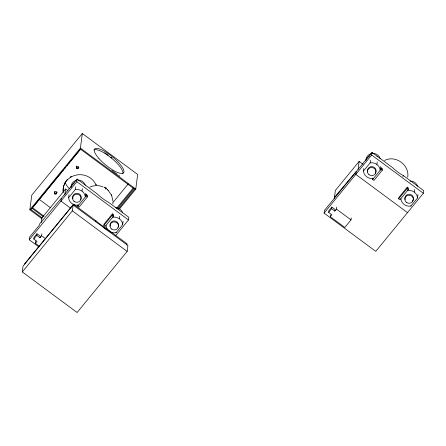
<?xml version="1.0" encoding="UTF-8"?>
<svg xmlns="http://www.w3.org/2000/svg" width="446" height="446" viewBox="0 0 446 446"><rect width="100%" height="100%" fill="white"/><g stroke="black" fill="none" stroke-linecap="round" stroke-linejoin="round"><path stroke-width="0.67" d="M112.86 203.878L112.933 203.125M407.716 177.201C409.774 165.059 395.513 154.717 384.608 160.46M42.158 218.914L29.86 209.81L31.755 195.192L82.315 133.505L137.669 174.464L135.774 189.087L119.506 208.934M22.3 271.943L23.064 266.067L73.122 204.987L127.93 245.545L127.166 251.421L77.108 312.495L22.3 271.943L72.358 210.863L73.122 204.987M38.674 246.766L29.224 239.775L29.57 237.127L39.482 225.029L39.627 223.931L61.303 198.336L60.951 201.062L70.953 208.466M39.332 246.259L35.418 243.365L37.029 241.398L33.801 239.006L34.008 237.423L36.979 233.793L40.212 236.179L40.006 237.768L36.773 235.376L36.979 233.793M35.418 243.365L35.736 240.946M41.205 222.682L41.807 218.049L65.601 189.02L67.753 190.615M40.006 237.768L41.617 235.806L41.874 233.821M64.826 194.969L65.601 189.02M78.647 205.093A8.357 7.894 7.4 0 1 68.634 197.684L69.019 194.729M29.86 209.81L80.419 148.122L82.315 133.505M68.634 197.684L75.285 189.567L75.636 186.868M73.356 205.455L73.518 204.212L95.935 220.798A18.749 5.285 39.3 0 0 104.604 227.215L127.015 243.8L126.854 245.049M29.224 239.775L76.812 181.706L77.158 179.063L97.367 194.021A16.301 4.594 39.3 0 0 108.634 202.356L128.849 217.314L128.504 219.956L115.726 235.549M85.47 195.655L86.357 194.573L87.65 195.526L87.477 196.848L79.053 207.134L77.76 206.175L77.933 204.853M82.047 191.128L82.376 188.602M85.777 193.285L85.297 196.976A8.357 7.894 7.4 0 0 75.285 189.567M77.76 206.175L86.189 195.894L86.357 194.573M103.829 225.47L104.002 224.148L112.431 213.863L113.724 214.821L113.552 216.143L105.122 226.423L103.829 225.47L112.258 215.184L112.431 213.863M112.749 216.566L112.66 217.224A8.357 7.894 7.4 0 1 122.678 224.639L116.027 232.751A8.357 7.894 7.4 0 1 106.009 225.341M116.027 232.751L116.083 232.333M119.428 218.791L119.751 216.26M122.678 224.639L123.113 221.266M324.075 213.099L324.42 210.451L372.009 152.387L392.224 167.345A16.301 4.594 39.3 0 0 403.491 175.679L423.7 190.637L423.354 193.28L375.766 251.349L324.075 213.099L371.669 155.035L372.009 152.387M351.264 217.904L351.008 219.884L344.808 227.449L330.274 216.689L331.885 214.721L328.652 212.335L328.858 210.746L331.835 207.117L335.063 209.508L334.857 211.092L331.629 208.706L331.835 207.117M330.274 216.689L330.508 214.877M334.333 198.358L335.364 190.42L359.158 161.391L363.005 164.234M334.857 211.092L336.468 209.129L336.724 207.145M358.132 169.324L359.158 161.391M373.503 178.417A8.357 7.894 7.4 0 1 363.484 171.008L363.813 168.476M363.484 171.008L370.135 162.89L370.487 160.192M380.321 168.978L381.213 167.897L382.501 168.85L382.333 170.177L373.904 180.457L372.611 179.504L372.784 178.177L373.648 178.818M376.898 164.457L377.227 161.926M380.633 166.609L380.154 170.305A8.357 7.894 7.4 0 0 370.135 162.89M372.611 179.504L381.04 169.218L381.213 167.897M398.685 198.793L398.852 197.472L407.282 187.186L408.575 188.145L408.402 189.466L399.973 199.752L398.685 198.793L407.109 188.513L407.282 187.186M407.611 189.806L407.516 190.554A8.357 7.894 7.4 0 1 417.528 197.963L410.877 206.074A8.357 7.894 7.4 0 1 400.865 198.665M410.877 206.074L410.933 205.656M414.278 192.115L414.607 189.583M417.528 197.963L417.969 194.59M61.994 171.593L32.43 207.663L44.087 216.288M62.88 170.517L63.761 169.441M64.642 168.365L65.523 167.289M66.85 165.672L67.731 164.596M68.617 163.52L69.938 161.904M70.819 160.828L72.146 159.211M73.027 158.135L80.525 148.981M61.297 198.42L77.158 179.063M33.801 239.006L36.773 235.376M24.458 264.065L73.518 204.212M95.433 221.411L95.935 220.798M112.76 202.774L128.203 183.93M116.919 207.914L133.248 187.995M117.315 208.728L133.973 188.396M118.385 209.007L134.608 189.215L80.57 149.226L31.025 209.681L42.164 217.927M103.572 227.499A18.749 5.285 39.3 0 0 104.102 227.822L104.604 227.215M328.652 212.335L331.629 208.706M402.827 176.488L403.491 175.679M334.478 197.255L356.159 171.66L355.802 174.386L407.493 212.636M89.757 187.136L92.601 186.11L95.656 185.625M97.161 185.603L100.149 185.965L103.076 186.907M371.669 155.035L423.354 193.28M381.04 169.218L382.333 170.177M407.109 188.513L408.402 189.466M336.468 209.129L351.008 219.884M104.743 152.733L108.071 155.197M110.848 157.248L111.957 158.068M117.493 174.481L112.453 170.751A18.749 5.285 39.3 0 1 111.89 170.411M118.614 175.311L119.734 176.137M80.419 148.122L135.774 189.087M76.812 181.706L128.504 219.956M86.189 195.894L87.477 196.848M112.258 215.184L113.552 216.143M104.102 227.822L106.889 229.891M72.358 210.863L127.166 251.421M39.003 199.223L50.654 207.847M31.828 208.204L43.524 216.862M41.617 235.806L45.531 238.699M106.962 189.243L107.648 189.84M108.077 190.252L111.455 195.025M107.536 189.734L108.2 190.364M111.673 195.51L112.972 201.352M111.366 194.818L111.768 195.716M63.154 192.193A17.115 16.173 7.4 0 1 76.495 175.005A17.115 16.173 7.4 0 1 96.314 185.726M63.299 192.154A17.115 16.173 7.4 0 1 67.329 179.487M70.072 177.123A17.115 16.173 7.4 0 1 71.466 176.259M95.968 184.103A17.115 16.173 7.4 0 1 96.392 185.135M93.889 149.995A18.749 5.285 39.3 0 1 111.283 157.956A18.749 5.285 39.3 0 1 122.84 173.583M56.731 191.981A1.221 1.154 7.4 0 1 56.252 193.458A1.221 1.154 7.4 0 1 54.646 193.129A1.221 1.154 7.4 0 1 54.808 191.585M76.69 166.129A1.221 1.154 7.4 0 0 77.102 167.98A1.221 1.154 7.4 0 0 78.808 167.027A1.221 1.154 7.4 0 1 76.394 166.631M104.174 187.682A1.221 1.154 7.4 0 1 106.003 188.903M106.087 187.956A1.221 1.154 7.4 0 1 105.774 188.887M69.453 188.797A17.935 16.942 7.4 0 1 65.088 182.236M56.051 191.563A1.221 1.154 7.4 0 1 55.8 191.563M56.843 192.009A1.221 1.154 7.4 0 1 55.689 193.419A1.221 1.154 7.4 0 1 54.451 192.042M76.478 166.291A1.221 1.154 7.4 0 1 76.584 166.102M105.05 187.197A1.221 1.154 7.4 0 1 104.693 187.114M106.12 188A1.221 1.154 7.4 0 1 105.529 188.898M367.783 171.939A4.282 4.042 7.4 0 1 372.494 166.665A4.282 4.042 7.4 0 1 375.209 173.165M365.854 160.554A7.253 6.857 7.4 0 1 369.522 156.083M376.909 156.518A7.253 6.857 7.4 0 1 377.327 156.808M365.915 160.131A7.253 6.857 7.4 0 1 372.215 153.496A7.253 6.857 7.4 0 1 380.137 158.553M405.163 199.596A4.282 4.042 7.4 0 1 407.148 194.735A4.282 4.042 7.4 0 1 412.567 195.866A4.282 4.042 7.4 0 1 412.344 201.101M410.108 181.115A7.253 6.857 7.4 0 1 417.517 186.211M72.932 198.615A4.282 4.042 7.4 0 1 77.448 193.313A4.282 4.042 7.4 0 1 80.575 199.546M71.003 187.231A7.253 6.857 7.4 0 1 74.22 182.999M71.076 187.298A7.253 6.857 7.4 0 1 76.35 180.357M78.396 180.128A7.253 6.857 7.4 0 1 85.286 185.229M110.307 226.273A4.282 4.042 7.4 0 1 114.828 220.976A4.282 4.042 7.4 0 1 117.956 227.204M115.77 207.786A7.253 6.857 7.4 0 1 122.667 212.887M98.839 158.419A18.749 5.285 39.3 0 0 123.559 172.853A18.749 5.285 39.3 0 0 104.871 151.529A18.749 5.285 39.3 0 0 98.839 158.419M54.763 193.921A1.221 1.154 7.4 0 0 56.753 193.269A1.221 1.154 7.4 0 0 55.137 191.953A1.221 1.154 7.4 0 0 54.763 193.921M76.723 168.387A1.221 1.154 7.4 0 0 78.713 167.735A1.221 1.154 7.4 0 0 77.097 166.425A1.221 1.154 7.4 0 0 76.723 168.387M368.942 174.637A4.282 4.042 7.4 0 0 375.906 172.351A4.282 4.042 7.4 0 0 370.247 167.752A4.282 4.042 7.4 0 0 368.942 174.637M406.317 202.294A4.282 4.042 7.4 0 0 413.286 200.009A4.282 4.042 7.4 0 0 407.627 195.415A4.282 4.042 7.4 0 0 406.317 202.294M74.086 201.313A4.282 4.042 7.4 0 0 81.055 199.028A4.282 4.042 7.4 0 0 75.396 194.428A4.282 4.042 7.4 0 0 74.086 201.313M111.467 228.971A4.282 4.042 7.4 0 0 118.43 226.685A4.282 4.042 7.4 0 0 112.771 222.086A4.282 4.042 7.4 0 0 111.467 228.971"/></g></svg>
